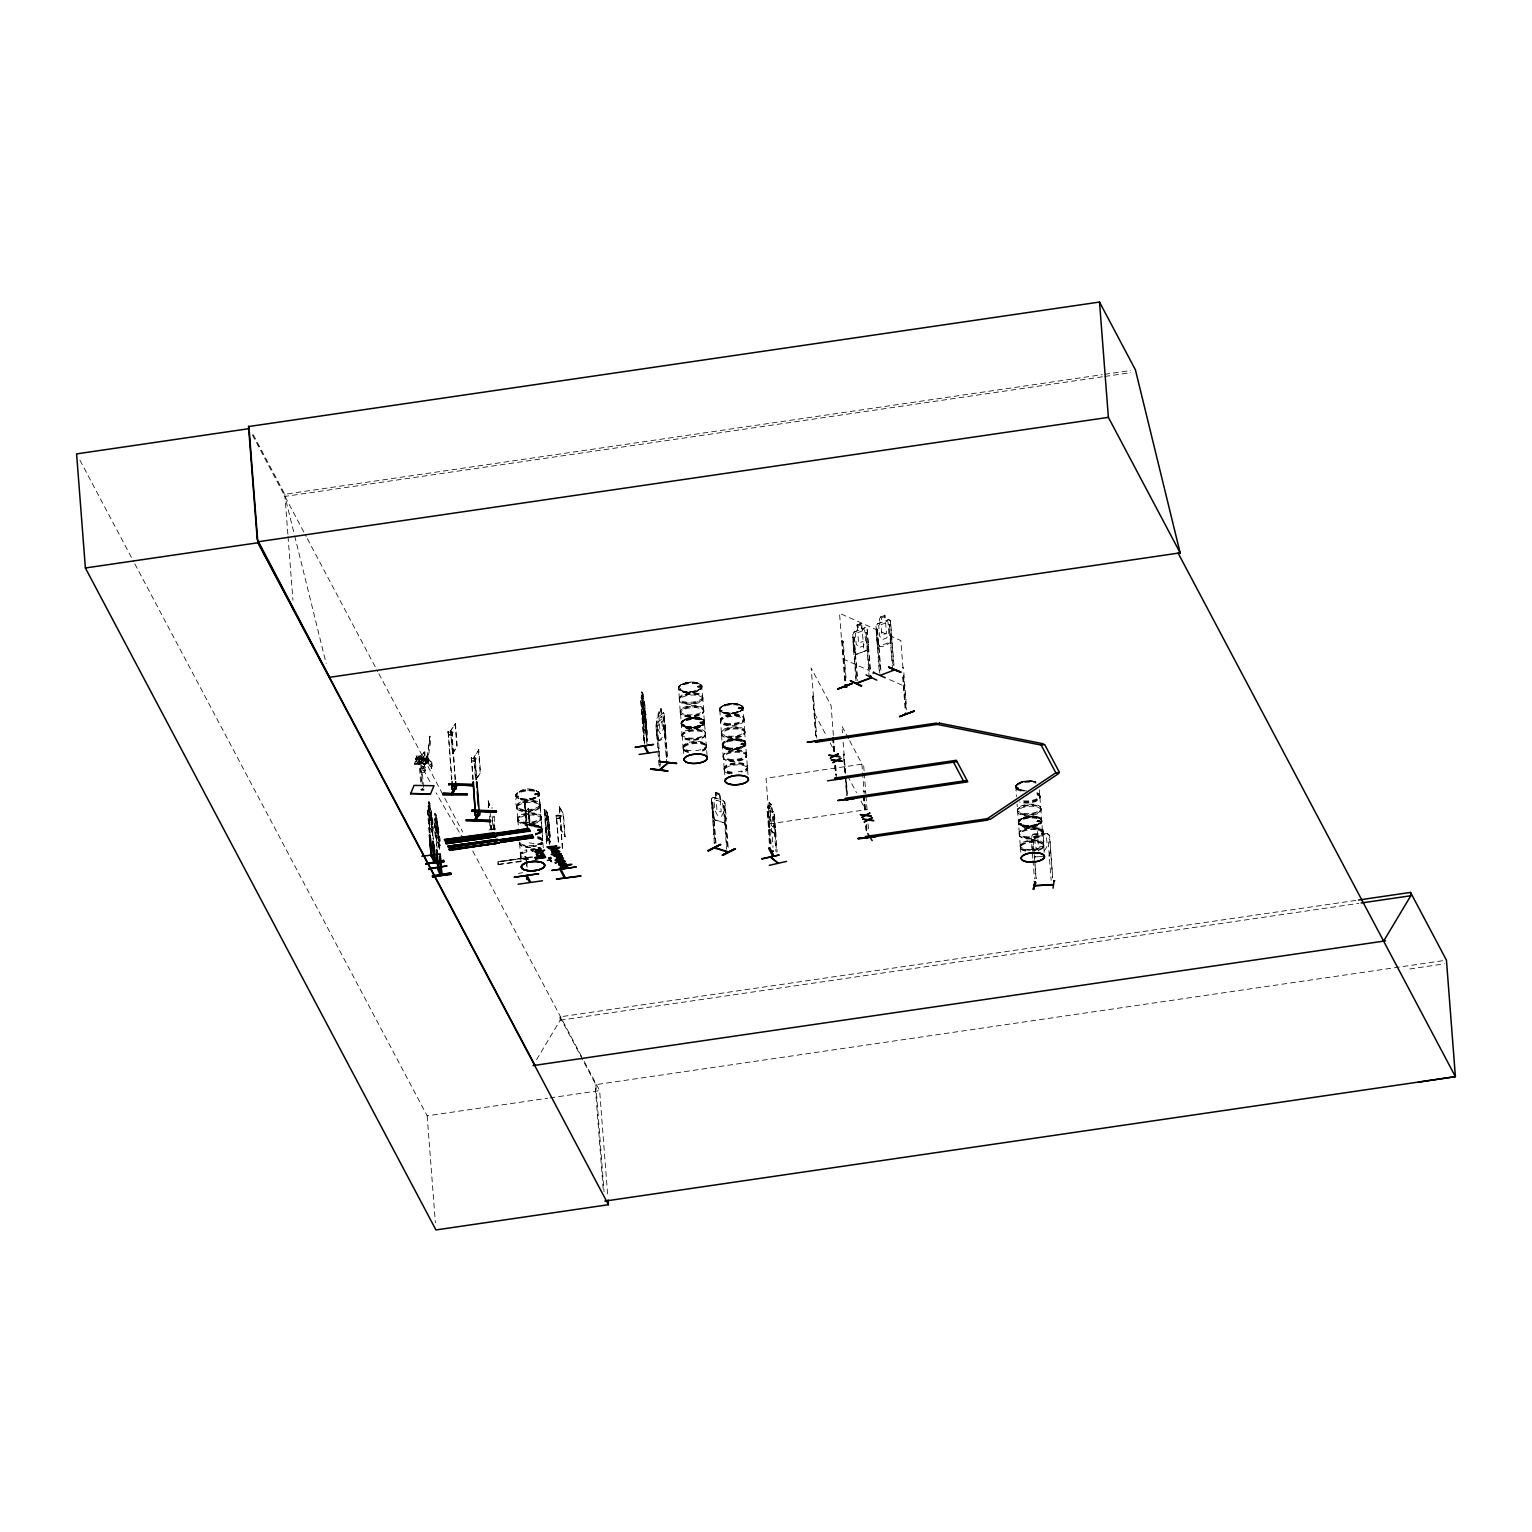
<?xml version="1.0" encoding="UTF-8"?>
<svg xmlns="http://www.w3.org/2000/svg" width="1532" height="1532" viewBox="0 0 1532 1532"><rect width="100%" height="100%" fill="white"/><g stroke="black" fill="none" stroke-linecap="round" stroke-linejoin="round"><path stroke-width="0.75" stroke-dasharray="5 3.75" d="M427.083 757.44L429.898 736.107L430.607 741.354L428.079 759.01L427.715 757.363L427.275 759.451L415.689 758.149L426.796 759.412L426.662 763.702L427.236 759.221L415.574 758.646L426.624 760.447L415.574 758.838L426.7 758.934L426.719 760.427M426.566 763.185C427.313 759.163 428.405 752.116 428.558 760.925C427.275 768.164 423.253 755.219 428.041 755.965M643.421 704.777L643.555 705.888M493.974 829.138L488.612 829.942M494.472 828.755L495.679 829.061M524.825 807.728L526.414 825.422M731.702 739.745C735.149 738.654 745.548 737.907 745.912 744.112M1027.704 816.958C1060.048 813.109 1026.574 838.751 1018.206 821.688M541.083 819.218A11.643 4.615 -4.4 0 0 524.289 815.886A11.643 4.615 -4.4 0 0 523.082 823.967A11.643 4.615 -4.4 0 0 541.083 819.218L542.711 840.474L541.179 818.605M682.2 736.413L680.495 712.763C680.438 716.363 679.136 695.164 679.71 701.177M707.075 755.582L703.399 708.895M746.467 754.414L744.495 729.979L744.667 731.051A11.662 4.634 -4.4 0 0 727.872 727.7A11.662 4.634 -4.4 0 0 726.666 735.82A11.662 4.634 -4.4 0 0 744.686 731.051L744.054 719.561M743.882 720.385L743.882 720.442A11.662 4.634 -4.4 0 1 725.842 725.325A11.662 4.634 -4.4 0 1 727.068 717.225A11.662 4.634 -4.4 0 1 743.882 720.557L743.863 720.442M1019.297 832.833L1017.095 804.089M1020.274 845.434L1019.431 834.748M517.605 818.797L518.065 821.229L517.893 820.156M543.266 847.77L542.539 839.345L542.749 840.532M683.157 749.014L682.276 735.954M723.295 757.689L721.342 732.736M1043.292 843.404L1043.503 844.419L1042.775 833.14A11.835 4.692 -4.4 0 1 1024.487 837.908A11.835 4.692 -4.4 0 1 1025.731 829.674A11.835 4.692 -4.4 0 1 1042.775 833.063L1042.392 830.995M431.105 761.978L428.079 758.436L427.428 761.481C436.046 778.811 430.415 756.425 431.201 760.159M431.737 768.47L430.971 765.023L427.945 761.5L428.079 758.436M424.115 768.815C422.066 770.96 426.605 759.776 426.758 762.649M491.542 829.042L493.438 829.118M525.476 859.203L525.399 858.973M658.626 740.76L664.984 735.092L665.271 728.868L665.118 735.226C653.704 752.346 656.864 722.932 656.922 718.087M515.71 795.012C517.854 802.921 542.366 800.987 538.115 791.757M539.417 794.227L539.398 794.285A11.681 4.634 -4.4 0 0 522.355 791.01A11.681 4.634 -4.4 0 0 521.148 799.13A11.681 4.634 -4.4 0 0 539.207 794.361L539.168 792.944M542.156 829.54L540.107 832.182L535.549 834.097M704.548 720.863C704.586 729.921 684.076 731.109 681.089 723.506M702.058 686.834C698.343 679.538 682.793 681.07 678.37 687.638C681.414 695.413 700.756 693.785 701.828 685.551M704.777 722.223C700.469 728.581 687.159 729.692 681.3 724.464M745.931 744.054C716.995 763.319 713.912 728.543 745.682 742.79M745.893 743.556C741.507 749.895 728.504 751.063 722.395 745.739M1018.244 822.186L1020.216 819.16L1027.685 816.843M1041.932 820.903L1041.358 822.722M645.987 724.234L645.738 727.566L643.727 719.734L643.076 702.633L647.136 743.958M775.479 829.348C777.088 857.097 772.702 801.791 774.426 814.22M431.813 822.684L431.545 826.016L429.439 818.222L428.807 801.102L430.013 803.534L428.615 801.14C429.381 807.919 429.305 804.875 428.022 806.579M438.554 835.419L438.286 838.77L436.18 830.957L435.854 819.754C430.09 791.91 447.842 865.676 436.735 840.493L439.761 845.779M549.26 831.55L548.992 834.883L546.886 827.069L546.541 815.867M645.106 713.299L644.838 716.631L642.731 708.818L642.406 697.635M427.562 759.01L429.898 736.107M491.523 829.138L492.251 829.138M493.247 825.02L493.687 828.735M494.396 828.755L493.63 827.912L494.779 828.965M526.165 825.461L524.767 801.542L524.653 807.23M527.142 829.176L524.94 801.676L525.553 808.513M527.391 829.138L526.491 814.258M528.444 813.894L529.421 825.71M529.995 825.633L528.348 808.705L529.172 825.748M1032.453 851.39L1031.304 836.242L1033.104 834.155L1037.26 833.963L1036.838 828.352L1042.947 828.065L1043.369 833.772L1047.333 833.504L1049.631 835.476L1052.676 877.721M1032.817 858.265L1031.419 839.996L1033.123 839.67L1034.847 862.746M1047.333 833.6L1033.085 834.231M1049.133 856.235L1050.799 850.471M541.236 818.49L541.198 818.471A11.835 4.692 -4.4 0 1 522.929 823.316A11.835 4.692 -4.4 0 1 524.155 815.081A11.835 4.692 -4.4 0 1 541.198 818.471L541.026 816.824M1040.037 797.176L1039.558 794.725L1039.73 795.797M679.327 698.554L678.599 687.504M721.419 732.545L719.714 708.837M744.839 732.851L744.992 732.373A11.835 4.692 -4.4 0 0 727.911 729.021A11.835 4.692 -4.4 0 0 726.666 737.256A11.835 4.692 -4.4 0 0 744.954 732.411L744.954 732.488M1040.803 808.111L1042.526 831.819L1042.334 830.746M891.471 636.029L890.437 642.004L879.349 646.178M880.804 622.624L877.549 623.735L876.017 626.358C878.602 637.101 872.665 654.987 890.705 642.195L891.758 636.048M663.682 725.632L662.705 731.319L660.215 733.541L658.549 730.228L657.745 719.753L658.396 710.963L661.058 708.588L661.403 714.467L662.877 715.157L666.669 763.415M426.662 758.953L415.727 759.7M545.277 815.484L545.66 814.028L545.469 815.445M641.123 697.232L641.506 695.777L644.359 701.33M641.314 697.194L641.544 696.007M517.012 808.341C512.971 797.387 518.697 783.714 536.392 790.78M724.176 768.451L723.43 757.402M746.505 754.472L746.295 753.284L748.191 776.915M1039.941 797.406L1040.726 808.513M724.119 768.624L724.272 770.29M426.758 759.451L426.758 755.965M728.16 847.311L724.732 802.864L723.142 800.374L712.667 797.195L711.403 798.766L714.372 819.831L724.923 823.048L726.034 817.782M724.923 823.048L726.187 817.858L725.019 802.768L723.276 800.317L720.097 799.627L719.676 794.016M517.682 818.548L516.897 807.498L517.088 808.57M1019.259 833.14L1019.623 835.763M430.147 833.293L428.443 805.219M434.762 819.314L435.203 817.973M434.954 819.275L435.222 818.184M703.782 711.327L703.858 711.097A11.835 4.692 -4.4 0 0 686.776 707.688A11.835 4.692 -4.4 0 0 685.551 715.923A11.835 4.692 -4.4 0 0 703.839 711.078L703.839 711.154M746.735 755.851L746.754 755.793A11.835 4.692 -4.4 0 0 729.692 752.327A11.835 4.692 -4.4 0 0 728.466 760.561A11.835 4.692 -4.4 0 0 746.754 755.716M1020.178 845.798L1020.561 848.23M1038.868 856.694L1034.77 856.886L1044.288 856.197L1043.79 845.549M1043.752 845.721L1043.33 843.404M1048.96 856.062L1050.607 850.452M423.521 787.448L421.587 762.151L424.824 751.925L416.8 759.566L414.617 764.698L425.494 764.085L414.521 763.51L414.617 764.698L420.534 761.634L425.724 763.568L414.521 763.51L416.723 758.378L424.824 751.925L425.494 764.085L419.079 761.806L414.521 763.51M679.27 698.669L679.653 701.005M702.862 698.496A11.835 4.692 -4.4 0 1 684.574 703.322A11.835 4.692 -4.4 0 1 685.819 695.107A11.835 4.692 -4.4 0 1 702.862 698.496L703.59 709.833A11.662 4.634 -4.4 0 1 685.532 714.467A11.662 4.634 -4.4 0 1 686.738 706.367A11.662 4.634 -4.4 0 1 703.571 709.718L703.399 708.761M527.046 851.773A11.643 4.615 -4.4 0 0 525.84 859.873L526.146 859.414M743.154 708.224C743.671 711.633 725.211 717.321 719.657 710.293M488.651 807.766L488.478 800.834L488.268 807.824M491.485 808.015L492.557 807.958M528.502 808.398L528.827 809.509M683.253 724.598L682.506 725.421L684.038 724.674M720.978 711.059L722.855 710.886M1018.11 788.559C1015.027 786.778 1021.461 788.597 1016.98 788.023M416.685 756.061L416.283 761.787L416.685 756.061L419.5 756.08L419.079 761.806L419.5 756.08M421.281 756.099L420.879 761.806L421.281 756.099L424.096 756.099L425.494 764.085L423.675 761.825L424.096 756.099M420.802 769.294L421.53 767.628M423.215 768.355L425.819 762.17M426.662 763.702L427.236 759.221M426.145 763.702L426.719 759.24L415.67 758.206L426.796 759.412M424.977 771.439A2.336 2.107 23.1 0 0 422.698 768.221A2.336 2.107 23.1 0 0 420.994 771.439A2.336 2.107 23.1 0 0 424.977 771.439L425.685 769.753A2.336 2.107 23.1 0 0 423.426 766.555A2.336 2.107 23.1 0 0 421.702 769.773A2.336 2.107 23.1 0 0 425.685 769.753M769.734 808.283L768.7 809.107L769.504 819.582L771.017 825.135L773.22 827.088C776.111 824.235 769.811 794.974 771.745 810.294L773.315 811.692L767.838 806.636L770.098 845.568M767.321 808.111L768.03 806.598M429.535 744.284L429.381 736.107M518.888 796.851L517.816 797.291M518.39 796.046L517.644 796.602M535.549 794.687L536.353 794.112M535.07 794.419C535.587 791.891 539.398 795.395 536.545 793.557M538.345 829.54L537.655 830.478M540.317 830.229L537.694 829.501M539.877 829.31L539.111 829.999M540.183 829.904L539.149 830.593M680.821 689.074L680.591 688.634M697.271 687.064C706.75 684 693.134 690.932 698.898 686.125M681.146 723.525C685.704 716.861 698.707 716.057 704.605 721.438C699.971 715.195 681.683 715.884 681.376 724.923M698.822 685.838L699.358 685.876M699.722 686.259L698.247 687.332L698.209 686.259M683.157 724.962L684.517 725.249L682.525 725.536M701.196 722.07L699.779 723.008L701.484 723.219M702.116 722.97L700.622 723.181L700.967 722.147M701.943 722.051L702.058 723.142M721.668 710.657L721.036 710.867M738.826 707.42L738.118 708.263L739.573 708.646M738.922 708.473L739.382 707.267M724.885 746.716L724.176 746.275M724.119 746.161L725.153 746.007M725.613 746.793L724.33 747.137M742.407 743.097L740.913 744.341M742.714 743.077C744.571 744.992 740.454 743.958 743.365 743.422M743.48 743.173L744.456 743.824L743.173 744.475M1016.903 788.214L1018.761 788.348M1020.58 823.89L1021.633 824.139M1020.657 823.239L1021.442 824.044M1037.604 820.807L1037.662 821.133M1037.604 821.497L1038.16 820.501M1039.768 821.535L1038.217 821.095M1040.419 821.554L1039.098 820.731M1044.479 850.739L1047.199 846.104L1046.394 835.61L1043.196 833.887L1042.756 828.276M539.724 829.233C542.941 830.44 536.621 832.01 537.33 829.846M1036.934 821.688L1039.232 820.577M853.956 649.53L852.673 634.382L854.224 631.758L857.46 630.648L856.905 624.979L861.731 623.16L863.895 651.56M856.216 678.829L852.826 634.401L854.339 631.816M536.564 1059.684L560.195 1020.197L559.946 1016.865L1358.578 900.012M451.538 779.711L448.148 731.358L451.921 731.511L452.151 734.479L447.938 735.073L448.148 731.358M448.091 735.015L451.614 735.149M450.485 731.051L455.464 723.544L457.206 746.371L452.61 753.878L450.485 731.051L455.464 723.544M451.921 731.511L455.042 779.845M451.825 732.602L453.261 732.66M452.246 753.878L456.842 746.352L455.081 723.525M472.833 779.826L471.473 757.631L475.226 757.765L475.456 760.734L471.243 761.327L471.569 757.804M471.799 760.657L474.92 761.404M478.386 749.78L480.148 772.607L475.552 780.133L473.809 757.306L478.769 749.799L480.531 772.626L475.935 780.133L474.173 757.325L478.769 749.799M476.356 779.941L475.226 757.765L476.739 779.328M475.169 759.336L476.586 758.915M745.261 744.897L743.843 746.103M1018.837 820.941C1024.64 816.116 1034.043 815.541 1040.707 818.911M1041.281 822.244C1035.421 826.859 1024.468 828.372 1018.416 823.086M711.557 798.881L712.897 797.329L715.904 798.363L715.444 792.446L719.944 793.806L720.232 799.57L722.625 802.117L723.43 812.611L721.534 816.403L717.34 815.139L714.755 809.968L713.931 799.474L716.038 798.287M1031.496 836.395L1033.2 834.423M431.22 768.451L431.392 760.236M416.8 759.566L424.594 752.442L423.675 761.825L415.268 761.787M663.26 712.82L657.151 718.278L658.817 716.574L658.396 710.963M659.009 765.253L655.849 724.176L664.505 716.516M664.754 719.14L656.768 726.264M517.433 796.985L517.854 796.085M535.185 793.499L535.587 794.974L537.789 793.825M537.751 794.17L536.66 794.629M679.002 686.355L680.342 685.091M680.131 688.883L681.165 689.572M698.343 686.796L699.741 686.03M699.473 686.202C702.001 686.413 697.883 688.27 699.99 686.106M535.587 834.595C549.567 831.799 536.449 820.788 527.908 825.384A11.681 4.634 -4.4 0 1 541.294 827.586A11.681 4.634 -4.4 0 1 535.472 833.638M681.759 722.242L683.1 721.055M699.837 722.625L701.005 721.821M700.507 722.702L702.652 722.606L701.445 723.238M702.939 722.836L702.345 721.84M739.343 707.592L740.301 707.497M740.913 707.956L738.807 708.263L740.473 708.416M743.212 743.939L741.699 743.346M1019.891 823.737L1020.733 823.642M1039.768 820.826L1038.294 821.746M1040.285 821.363L1039.213 821.822M663.892 717.11L667.052 758.187M659.105 748.708L657.171 723.602L655.849 724.176M741.143 710.733L739.113 711.748M697.979 690.415L699.99 689.362M534.668 793.94L535.894 793.576M741.297 708.282L740.148 708.627M742.139 743.154L742.331 743.269M1020.714 823.507L1019.757 824.312M1038.121 820.826L1036.915 821.497L1038.639 821.899M1037.968 821.171L1039.807 821.286M715.884 798.057L715.444 792.446M711.403 798.766L714.735 843.232M714.295 843.443L711.576 802.155L712.82 802.519L715.98 843.596M711.135 802.366L712.82 802.519M723.315 806.062L725 806.234L723.315 806.062L726.666 849.437M712.552 813.818L714.372 819.831M857.02 625.037L861.846 623.218C860.065 634.325 864.68 624.52 867.131 628.963L870.099 670.978M880.249 616.956C892.696 613.26 874.083 615.941 880.977 622.758L878.717 625.535L879.521 636.01L882.279 639.591L886.779 637.906L888.828 632.505L888.024 622.011L885.477 621.054L885.056 615.136M854.301 631.931L865.599 627.603M893.979 665.386L890.59 620.996L888.79 619.503L885.63 620.805M877.644 623.907L888.905 619.56M862.286 630.954L857.786 632.639L858.59 643.134L863.091 641.429M880.919 670.327L877.357 629.058L876.036 629.556L879.368 672.931M889.096 624.635L890.82 624.309L889.096 624.635L892.428 667.99M876.438 629.748L877.759 629.231M856.043 654.49L867.227 650.085L868.414 644.072L867.38 650.238L856.043 654.49L853.994 649.377L856.139 654.26M843.194 641.276L841.643 640.989L843.194 641.276L846.219 680.629M856.005 680.936L852.673 637.561L853.994 637.063L857.728 680.61M865.791 632.678L867.514 632.352L865.791 632.678L869.123 676.033M854.396 637.255L852.673 637.561M421.587 762.151L419.021 762.151L420.611 782.833M682.372 684.076L687.811 682.64M742.905 706.884C737.409 701.35 721.38 702.154 719.695 710.274M698.209 727.164L700.737 726.302M535.357 797.808L529.919 799.244M537.675 830.133L538.958 829.08M539.475 830.363L540.566 829.712L538.67 829.157M769.332 843.443L767.455 811.347L770.577 843.864M768.107 811.922L766.862 811.481M774.503 814.22L777.126 851.849M773.258 817.169L774.503 817.609L773.258 817.169L775.881 851.409M768.394 823.029L769.562 829.272L775.096 834.212M769.753 829.214L775.288 834.155M726.091 704.586A11.662 4.634 -4.4 0 1 742.905 707.937A11.662 4.634 -4.4 0 1 724.866 712.648A11.662 4.634 -4.4 0 1 726.091 704.586A11.681 4.634 -4.4 0 1 742.924 707.918A11.681 4.634 -4.4 0 1 724.866 712.686A11.681 4.634 -4.4 0 1 726.072 704.567A11.662 4.634 -4.4 0 1 742.905 707.88A11.662 4.634 -4.4 0 1 724.885 712.706A11.662 4.634 -4.4 0 1 726.091 704.529L728.945 703.973M739.305 707.21L739.975 707.497M731.664 739.496L724.196 741.814L722.434 746.237M728.849 740.396A11.662 4.634 -4.4 0 1 745.663 743.729A11.681 4.634 -4.4 0 1 727.623 748.478A11.662 4.634 -4.4 0 1 728.849 740.396A11.681 4.634 -4.4 0 1 745.682 743.709A11.662 4.634 -4.4 0 1 727.643 748.497A11.681 4.634 -4.4 0 1 728.83 740.358L731.702 739.879M1037.892 820.846L1040.515 821.363M1032.453 826.437L1035.364 825.844M1409.746 969.009L1444.389 963.839M253.259 434.724L284.799 494.262L1102.312 374.651M1104.687 374.306L1130.673 370.495M1102.485 376.795L284.952 496.406L294.106 533.519M1104.84 376.451L1130.846 372.64M642.348 697.366L641.908 691.736L642.195 697.654L641.333 696.026M642.942 694.092L644.149 701.35M643.574 699.684L647.27 740.952M640.682 700.545L644.014 743.901M644.359 701.177L647.174 734.747L644.474 729.155M644.742 703.992L647.596 741.584M642.234 712.131C641.104 715.31 647.921 730.745 645.91 719.082M643.038 718.431L646.121 723.851M429.841 803.457L433.039 838.942M428.175 806.387L429.822 832.661M430.262 809.068C436.007 824.024 431.009 847.522 432.962 828.314M431.296 810.62L433.001 828.41M439.607 849.398L436.792 816.154L435.356 813.875M429.132 821.497L429.975 827.874L433.02 833.044M437.022 821.803L439.569 845.817M562.359 848.288L559.295 806.79L563.412 813.798L565.174 836.606L561.057 829.616L565.174 836.606M546.484 843.653L544.626 809.356L547.613 844.228M543.879 809.451L544.99 810.045M547.096 812.343L549.567 843.883M547.096 815.809L548.226 816.384L550.16 841.489M559.295 806.79L563.412 813.798M548.226 816.384L546.943 815.158L549.394 845.472M556.308 818.356L560.482 818.471L556.308 818.356L556.078 815.388L559.889 814.813L562.665 848.881M560.252 815.503L556.078 815.388M561.574 816.173L556.556 816.116L558.567 842.274M547.518 817.954L548.456 821.056M561.65 815.886L556.231 815.522L558.261 841.681M548.896 822.244L548.513 819.428L550.065 837.334M436.735 840.628L436.084 834.212L436.448 838.502M547.384 836.663L546.579 830.363M550.065 842.121L547.211 836.568L550.065 842.121L550.218 837.2M527.18 867.131L526.453 857.633L525.438 857.767M497.843 861.673L532.657 857.039L498.053 862.076L498.264 864.929L497.843 861.673L532.485 856.714M769.562 823.852L867.055 809.585M498.053 864.527L521.148 861.118M521.359 861.539L498.072 864.488M551.654 858.303L550.218 857.671M546.981 860.161L549.241 860.237L547.23 860.639M547.288 860.735L549.318 860.448L548.877 857.575M551.443 860.371L549.088 857.977M550.256 856.886L550.505 861.463L551.52 861.31L551.233 857.518M551.941 862.095L548.896 858.437M518.39 873.393L522.814 872.742M560.195 1020.197L1358.807 903.344M559.946 1016.865L595.833 1084.637L1446.438 960.162M134.835 563.853L427.16 1115.832L547.652 1098.214M550.026 1097.87L599.644 1090.612L607.859 1197.584M812.669 695.854L815.867 737.505M427.428 809.93L429.19 832.738M844.4 754.491L843.443 753.955L845.817 773.009M431.89 832.182L431.296 816.116L433.365 839.574M431.622 816.748L430.645 816.211M434.188 822.665L435.414 838.636M438.803 847.196L438.037 828.85L439.761 847.751M438.363 829.501L437.405 828.946M769.83 805.717L768.049 805.698L771.324 807.096M644.666 710.58L645.183 713.74M645.432 712.074L645.987 714.87L642.521 706.692L643.497 723.066M643.459 723.008L644.455 729.289M528.578 813.626L528.253 809.509M492.098 816.077L493.055 822.78M529.976 821.497L529.038 811.079M698.994 686.776L697.481 686.336M689.496 692.138L692.541 691.851M739.803 708.914L741.622 708.301L740.492 707.21M693.594 717.723L690.587 718.412M701.445 723.468L703.36 722.683L702.135 721.783M538.709 829.75L539.762 829.808M1029.37 826.227L1032.434 825.94M425.781 762.4L426.815 762.4M488.095 800.891L490.47 807.766M528.061 808.283L528.004 809.547M415.976 757.746L418.772 757.765M420.572 757.765L423.368 757.785M415.976 760.102L419.806 760.121M421.587 760.14L424.402 760.14L416.723 758.378M427.945 761.5L426.796 758.78L427.524 761.634M700.564 722.587L702.231 722.089M734.766 739.592L740.53 739.994M742.599 744.399L740.99 743.958M536.104 794.725L534.649 794.457M530.972 825.116L533.979 825.154M538.958 829.138L540.164 829.425M447.708 732.105L451.48 732.239L447.861 732.162M448.378 734.345L452.151 734.479M471.013 758.359L474.786 758.493M661.058 708.588L661.23 714.448L663.107 712.572L664.218 713.989M656.309 720.94L659.928 766.9M683.77 691.775A11.681 4.634 -4.4 0 0 701.847 687.006A11.681 4.634 -4.4 0 0 684.995 683.655A11.681 4.634 -4.4 0 0 683.77 691.775L686.47 692.1M686.508 727.145A11.662 4.634 -4.4 0 0 704.548 722.376A11.662 4.634 -4.4 0 0 687.734 719.159A11.662 4.634 -4.4 0 0 686.508 727.26A11.681 4.634 -4.4 0 0 704.567 722.376A11.681 4.634 -4.4 0 0 687.715 719.14A11.681 4.634 -4.4 0 0 686.508 727.26A11.681 4.634 -4.4 0 0 704.567 722.491A11.662 4.634 -4.4 0 0 687.715 719.025A11.662 4.634 -4.4 0 0 686.508 727.145A11.662 4.634 -4.4 0 0 704.548 722.51A11.681 4.634 -4.4 0 0 687.715 719.025A11.681 4.634 -4.4 0 0 686.489 727.145L689.208 727.509M1020.867 790.416L1023.625 790.78L1016.731 788.846M1023.663 825.786A11.662 4.634 -4.4 0 0 1041.683 821.018A11.681 4.634 -4.4 0 0 1024.87 817.82A11.681 4.634 -4.4 0 0 1023.663 825.94A11.681 4.634 -4.4 0 0 1041.722 821.056A11.662 4.634 -4.4 0 0 1024.87 817.782A11.662 4.634 -4.4 0 0 1023.663 825.882A11.662 4.634 -4.4 0 0 1041.703 821.114A11.681 4.634 -4.4 0 0 1024.87 817.705A11.662 4.634 -4.4 0 0 1023.663 825.786A11.681 4.634 -4.4 0 0 1041.722 821.171A11.662 4.634 -4.4 0 0 1024.87 817.667A11.681 4.634 -4.4 0 0 1023.644 825.825L1026.344 826.188M531.259 789.784L534.017 790.148M538.038 833.331A11.681 4.634 -4.4 0 0 533.998 825.691L539.149 826.667M539.59 829.118L539.992 829.54M529.115 842.868L541.926 844.592M419.021 762.151L425.724 763.568L420.074 762.668L421.664 783.369M722.51 712.476L724.847 713.069A11.681 4.634 -4.4 0 0 742.963 708.339A11.681 4.634 -4.4 0 0 726.111 704.988A11.681 4.634 -4.4 0 0 724.904 713.108M727.662 749.014A11.681 4.634 -4.4 0 1 728.868 740.894A11.681 4.634 -4.4 0 1 745.72 744.246A11.681 4.634 -4.4 0 1 727.662 749.014L723.544 747.405M536.851 793.595L537.943 793.978M715.31 792.504L719.81 793.94M714.467 819.677L725.076 822.971M862.133 629.077L864.68 630.035L865.503 640.529L863.435 645.93L858.935 647.615L856.177 644.034L855.373 633.559L857.633 630.782L857.211 625.152M876.017 626.358L879.77 673.103M843.021 658.913L868.414 670.212M889.556 679.614L904.359 686.202M740.703 707.286L741.718 708.11M742.886 740.665L744.609 741.565M536.372 790.818L538.153 791.718M539.13 826.706L540.911 827.625M1047.256 833.695L1049.439 835.572M888.732 619.732L890.437 621.13M771.496 804.626L769.007 802.462L769.543 808.322L767.896 806.847M769.102 802.711L771.305 804.664M771.17 805.219L769.753 803.955L773.028 847.368M1016.769 788.808C1012.384 780.439 1031.227 779.826 1036.13 782.048A11.662 4.634 -4.4 0 0 1016.865 784.403A11.662 4.634 -4.4 0 0 1026.612 790.435M1040.668 818.931L1041.703 820.137M744.169 743.499L743.48 744.686L741.028 744.131M540.853 827.127L541.964 828.831L540.892 827.644M427.562 758.436L430.588 761.978M663.088 712.782L664.026 713.969M1038.773 850.988L1035.383 846.641L1034.579 836.146L1037.49 834.136L1037.049 828.525M427.83 763.185L427.256 760.102M488.344 800.891L490.087 807.804M848.575 738.673L841.93 726.13L842.466 732.966M849.686 740.76L861.865 763.74L864.144 793.423M814.679 713.663L825.748 734.575M830.172 742.924L834.595 751.293M847.656 775.939L856.522 792.676M860.946 801.025L865.369 809.394M641.717 691.775L643.114 694.168M641.755 692.043L642.98 694.724M643.114 696.6L642.234 693.326M644.493 712.131L642.54 699.492L646.81 743.326M560.023 817.858L556.461 818.375M547.269 812.42L545.871 810.026L546.35 815.905M547.135 812.975L546.388 811.577L547.269 814.832M545.449 814.067L548.513 819.582M547.843 819.907L546.694 817.743L548.648 830.382M549.586 857.652L551.52 861.31M550.601 861.405L550.62 857.575M549.318 860.448L548.82 857.48M252.34 434.801L306.189 536.506M307.319 538.632L377.734 671.61M378.864 673.716L443.705 796.161M444.816 798.268L462.702 832.029M472.756 851.026L583.118 1059.416M584.228 1061.485L599.644 1090.612M435.567 813.837L436.754 816.269M428.941 802.73L429.822 805.985L429.094 804.587M435.682 815.464L436.563 818.72L435.835 817.341M428.251 805.258L431.296 810.773M431.201 821.535L429.247 808.896L432.215 832.814M437.941 834.27L435.988 821.631L439.129 847.847M429.994 827.759L433.058 833.293M79.951 460.232L133.724 561.746M863.991 791.489C860.888 790.244 868.625 792.37 863.895 791.68M642.885 702.671L644.014 705.103M643.191 704.241L643.9 705.639M643.344 706.118L644.034 707.516M644.589 712.591L643.517 710.408L645.393 723.066M644.263 729.194L646.983 734.785M702.939 698.113L702.479 696.409M877.319 641.353L879.483 646.236M520.765 856.828L520.363 854.684A11.643 4.615 -4.4 0 1 526.893 849.666M702.441 696.217L702.613 697.232M519.827 844.285L519.31 842.485M427.581 757.44L428.079 759.01M657.381 735.877L658.856 740.799M294.68 535.836L326.125 663.413M1039.558 794.782L1039.136 787.716M744.054 719.446L742.867 707.899M539.953 804.568L539.111 793.959A11.681 4.634 -4.4 0 1 521.11 798.747A11.681 4.634 -4.4 0 1 522.335 790.627A11.643 4.615 -4.4 0 1 539.13 793.94L539.973 804.511A11.643 4.615 -4.4 0 0 523.159 801.179A11.643 4.615 -4.4 0 0 521.952 809.26A11.643 4.615 -4.4 0 0 539.953 804.511L539.781 803.438L540.93 817.111A11.643 4.615 -4.4 0 1 522.91 821.861A11.643 4.615 -4.4 0 1 524.135 813.76A11.643 4.615 -4.4 0 1 540.911 817.111L540.107 806.617A11.643 4.615 -4.4 0 0 523.331 803.285A11.643 4.615 -4.4 0 0 522.106 811.385A11.643 4.615 -4.4 0 0 540.107 806.617M525.763 809.451L526.242 813.53M1020.389 847.215L1021.04 855.22M724.368 769.868L725.153 779.826M683.234 748.535L683.885 756.54M519.635 843.347L520.42 854.511A11.643 4.615 -4.4 0 0 528.406 858.112M520.612 855.928L521.263 863.933M528.655 810.064L528.789 811.117M702.575 697.117L702.594 697.175A11.662 4.634 -4.4 0 1 684.555 701.886A11.662 4.634 -4.4 0 1 685.781 693.766A11.662 4.634 -4.4 0 1 702.594 697.117L701.733 686.566A11.643 4.615 -4.4 0 0 684.976 683.195A11.643 4.615 -4.4 0 0 683.77 691.296A11.681 4.634 -4.4 0 0 701.809 686.585A11.681 4.634 -4.4 0 0 684.957 683.234A11.681 4.634 -4.4 0 0 683.751 691.353A11.643 4.615 -4.4 0 0 701.752 686.547M427.198 757.306L427.332 759.049M492.481 820.577L493.266 829.578M489.512 816.058L490.087 822.818M490.278 825.059L490.661 829.559M489.512 820.616L490.278 829.616M1052.656 877.97L1049.688 838.923L1048.022 839L1051.143 880.326M1033.123 839.67L1034.54 857.92M1034.713 860.199L1036.111 878.468M1035.038 865.025L1036.436 883.294M1033.028 860.275L1034.406 878.793M1015.754 786.184L1016.539 796.736M903.861 672.74L906.695 709.776M902.961 667.952L900.854 640.567L839.517 613.26L844.86 682.659M903.516 675.248L906.197 709.967M903.171 676.895L905.68 709.316M902.674 677.087L905.163 709.508M890.322 621.073L893.577 665.214M889.498 624.807L892.486 663.605M877.357 629.058L880.689 672.414M867.131 628.963L870.502 671.15M866.193 632.85L869.18 671.648M853.994 637.063L857.326 680.438M864.067 770.788L863.55 763.951L766.038 778.218L771.209 845.3M864.24 773.086L865.829 793.614M866.001 795.893L867.093 810.198M868.05 823.852L868.701 831.033M864.316 795.702L865.618 812.745M866.518 824.331L867.055 831.263M864.029 795.472L865.274 811.673M866.346 825.557L866.691 830.191M863.722 796.2L864.967 812.4M866.04 826.303L866.384 830.918M863.397 795.568L864.642 811.769M865.714 825.652L866.059 830.287M842.677 641.468L845.702 680.802M842.16 640.797L845.358 682.468M846.526 782.278L847.426 793.844M843.155 742.101L845.664 774.694M845.856 777.011L847.273 795.529M844.113 759.221L845.185 773.105M845.894 782.354L846.794 793.94M843.787 758.57L845.032 774.79M845.224 777.088L846.641 795.606M833.37 735.322L831.091 705.639L811.156 668.029L816.824 738.06M833.542 737.601L834.653 751.906M835.725 765.789L836.434 775.039M833.255 737.371L834.5 753.572M835.4 765.138L836.28 776.724M832.948 738.098L834.021 751.982M835.074 765.885L835.802 775.135M832.623 737.467L833.868 753.667M834.748 765.234L835.476 774.503M812.994 696.486L816.192 738.156M773.852 817.035L776.533 851.983M724.559 806.445L727.719 847.522M723.755 805.851L727.106 849.207M712.38 802.749L715.712 846.104M665.501 728.906L664.103 713.816L667.646 758.263M663.739 717.838L666.899 758.915M659.296 750.986L659.813 757.842M659.986 760.121L660.522 766.977M644.8 742.158L641.276 697.06L644.646 743.805M641.008 701.177L644.532 746.831M595.833 1084.637L604.048 1191.609M595.373 1088.065L603.359 1191.781M563.048 813.856L564.791 836.663M559.678 806.732L561.44 829.559M549.069 822.224L550.256 837.295M547.862 815.694L549.969 843.079M544.626 809.356L547.25 843.538M544.243 810.16L546.847 844.343M526.185 857.269L526.855 864.163M525.763 856.484L526.108 860.869M526.28 861.195L526.74 868.338M517.873 820.156L518.639 829.999M471.473 757.631L473.216 779.194M455.425 779.213L451.768 731.664L448.244 731.549L451.921 779.079M450.868 731.051L452.61 753.878M437.08 848.307L434.916 819.122L436.046 838.54M436.218 840.819L436.754 847.675M434.514 823.297L435.739 839.268M427.754 810.562L429.515 833.389M420.534 761.634L422.468 786.912M427.16 1115.832L435.394 1222.823M284.799 494.262L287.863 534.132M288.035 536.487L292.938 600.142M494.874 830.114L494.185 816.02M494.051 823.718L494.491 830.172M491.466 825.557L491.753 829.865M490.221 812.707L490.508 817.016M491.083 825.614L491.37 829.923M493.802 816.077L493.878 817.475M646.906 729.883L646.944 734.537M646.064 718.948L645.91 723.87M705.486 734.996L705.486 735.054A11.662 4.634 -4.4 0 1 687.485 739.899A11.662 4.634 -4.4 0 1 688.691 731.779A11.662 4.634 -4.4 0 1 705.524 735.13M463.928 839.632A890.705 222.121 43.8 0 1 436.122 792.848M429.879 781.569A890.705 222.121 43.8 0 1 423.943 770.5M729.577 773.813A11.662 4.634 -4.4 0 1 726.283 767.589A11.662 4.634 -4.4 0 1 742.407 765.234A11.662 4.634 -4.4 0 1 745.701 771.458M732.2 773.507A11.835 4.692 -4.4 0 1 725.574 767.226A11.835 4.692 -4.4 0 1 743.288 764.64A11.835 4.692 -4.4 0 1 743.767 771.822M732.143 772.071A11.662 4.634 -4.4 0 1 726.723 765.119A11.662 4.634 -4.4 0 1 745.758 764.334A11.662 4.634 -4.4 0 1 738.156 771.822M732.162 772.856A11.835 4.692 -4.4 0 1 726.053 766.192A11.835 4.692 -4.4 0 1 744.724 764.449A11.835 4.692 -4.4 0 1 741.162 772.013M688.462 752.48A11.662 4.634 -4.4 0 1 685.762 745.893A11.662 4.634 -4.4 0 1 702.882 744.303A11.662 4.634 -4.4 0 1 702.594 751.178M688.308 751.81A11.835 4.692 -4.4 0 1 685.57 745.127A11.835 4.692 -4.4 0 1 702.939 743.518A11.835 4.692 -4.4 0 1 702.652 750.469M691.028 750.718A11.662 4.634 -4.4 0 1 686.259 743.441A11.662 4.634 -4.4 0 1 705.543 743.671A11.662 4.634 -4.4 0 1 694.015 750.757M688.27 751.159A11.835 4.692 -4.4 0 1 686.202 744.131A11.835 4.692 -4.4 0 1 704.241 743.384A11.835 4.692 -4.4 0 1 700.047 750.68M1021.021 791.087A11.624 4.615 -4.4 0 1 1018.646 784.346A11.624 4.615 -4.4 0 1 1036.072 783.178M1026.651 790.857A11.681 4.634 -4.4 0 1 1016.865 784.805A11.681 4.634 -4.4 0 1 1036.072 782.507M1036.838 792.618A11.662 4.634 -4.4 0 1 1036.915 798.747A11.662 4.634 -4.4 0 1 1021.71 800.566M1037.011 794.744A11.662 4.634 -4.4 0 1 1036.015 801.351A11.662 4.634 -4.4 0 1 1019.584 802.021M1037.068 793.959A11.835 4.692 -4.4 0 1 1037.145 800.164A11.835 4.692 -4.4 0 1 1021.729 802.002M1037.011 793.308A11.835 4.692 -4.4 0 1 1037.107 799.513A11.835 4.692 -4.4 0 1 1021.691 801.351M1025.617 851.16A11.662 4.634 -4.4 0 1 1023.567 844.228A11.662 4.634 -4.4 0 1 1041.377 843.5A11.662 4.634 -4.4 0 1 1037.221 850.7M1025.463 850.49A11.835 4.692 -4.4 0 1 1024.142 843.117A11.835 4.692 -4.4 0 1 1042.526 843.347A11.835 4.692 -4.4 0 1 1034.33 850.605M525.055 825.71A11.643 4.615 -4.4 0 1 540.624 826.782A11.643 4.615 -4.4 0 1 535.434 833.331M533.979 825.671A11.643 4.615 -4.4 0 1 541.888 829.233A11.643 4.615 -4.4 0 1 535.491 834.117M534.055 826.763A11.643 4.615 -4.4 0 1 541.964 830.325A11.643 4.615 -4.4 0 1 535.568 835.208M531.029 826.035A11.681 4.634 -4.4 0 1 541.753 829.061A11.681 4.634 -4.4 0 1 535.549 834.557M537.675 838.713A11.643 4.615 -4.4 0 1 540.968 844.917M530.57 847.656A11.643 4.615 -4.4 0 1 520.267 842.236M537.732 837.908A11.835 4.692 -4.4 0 1 541.064 844.228M536.487 846.124A11.835 4.692 -4.4 0 1 533.576 846.717M530.512 847.005A11.835 4.692 -4.4 0 1 519.444 842.734M537.675 837.257A11.835 4.692 -4.4 0 1 538.996 844.63M536.449 845.492A11.835 4.692 -4.4 0 1 519.386 842.083M537.521 836.606A11.643 4.615 -4.4 0 1 537.617 844.304A11.643 4.615 -4.4 0 1 519.731 842.543M528.406 858.916A11.835 4.692 -4.4 0 1 520.363 855.296A11.835 4.692 -4.4 0 1 526.874 850.337M528.463 859.567A11.835 4.692 -4.4 0 1 520.42 855.948A11.835 4.692 -4.4 0 1 526.912 850.988M431.143 812.094L432.158 825.02L430.664 817.552C430.435 834.768 427.792 790.761 430.492 815.081L430.76 811.156L431.143 812.094M437.884 824.829L438.899 837.755L437.424 830.287C437.214 846.87 434.533 804.492 437.233 827.835L437.52 823.89L437.884 824.829M645.317 713.625L646.332 726.57L644.915 719.102C644.761 736.337 642.1 692.349 644.704 716.555L644.953 712.648L645.317 713.625M415.842 759.202L426.547 760.198L415.823 759.374M540.222 806.004L540.164 806.062A11.835 4.692 -4.4 0 1 521.952 810.715A11.835 4.692 -4.4 0 1 523.178 802.5A11.835 4.692 -4.4 0 1 540.241 805.889L540.241 805.947M705.62 734.46L705.582 734.498A11.835 4.692 -4.4 0 1 687.351 739.209A11.835 4.692 -4.4 0 1 688.577 730.994A11.835 4.692 -4.4 0 1 705.62 734.383M1040.994 809.834L1040.937 809.892A11.835 4.692 -4.4 0 1 1022.706 814.603A11.835 4.692 -4.4 0 1 1023.931 806.368A11.835 4.692 -4.4 0 1 1040.994 809.758M660.598 710.197L659.143 713.491L660.598 710.197M661.556 716.344L659.066 718.565L659.871 729.04L662.36 726.819L661.556 716.344M427.447 760.983L427.485 760.964M860.965 624.692L858.073 625.784L858.226 627.66L861.118 626.569L860.965 624.692M884.309 616.668L881.417 617.76L881.57 619.637L884.462 618.545L884.309 616.668M885.63 622.93L881.13 624.616L881.934 635.11L886.434 633.405L885.63 622.93M902.463 667.646L903.497 668.105L902.463 667.646M644.627 706.712L644.627 706.712M525.821 856.445L524.806 856.599L525.821 856.445M832.891 732.736L832.891 732.736M1041.817 829.252L1038.141 829.425L1038.294 831.282L1041.952 831.129L1041.817 829.252M1043.33 835.763L1037.624 836.012L1038.428 846.507L1044.135 846.238L1043.33 835.763M426.719 758.991L415.593 758.455L426.758 759.087M426.624 760.447L415.861 759.01L426.643 760.485M719.121 794.648L716.44 793.844L716.574 795.702L719.274 796.525L719.121 794.648M720.385 801.428L716.191 800.164L716.995 810.639L721.189 811.922L720.385 801.428M772.071 812.113L769.868 810.16L770.673 820.635L772.875 822.607L772.071 812.113M1040.726 808.456L1040.688 808.398A11.662 4.634 -4.4 0 0 1023.893 805.047A11.662 4.634 -4.4 0 0 1022.687 813.166A11.662 4.634 -4.4 0 0 1040.726 808.398M1043.484 844.362L1043.464 844.285A11.662 4.634 -4.4 0 0 1026.651 840.953A11.662 4.634 -4.4 0 0 1025.444 849.054A11.662 4.634 -4.4 0 0 1043.484 844.285M705.371 733.081L705.333 733.024A11.662 4.634 -4.4 0 0 688.538 729.672A11.662 4.634 -4.4 0 0 687.332 737.773A11.662 4.634 -4.4 0 0 705.352 733.005M1042.679 833.81L1042.679 833.753A11.662 4.634 -4.4 0 0 1025.846 830.459A11.662 4.634 -4.4 0 0 1024.64 838.578A11.662 4.634 -4.4 0 0 1042.679 833.81L1042.641 833.81M1040.86 810.505L1040.86 810.447A11.662 4.634 -4.4 0 0 1024.065 807.153A11.662 4.634 -4.4 0 0 1022.84 815.273A11.662 4.634 -4.4 0 0 1040.879 810.505M746.639 756.463L746.62 756.406A11.662 4.634 -4.4 0 0 729.826 753.112A11.662 4.634 -4.4 0 0 728.619 761.232A11.662 4.634 -4.4 0 0 746.639 756.463L746.639 756.406M744.82 733.158L744.82 733.1A11.662 4.634 -4.4 0 0 728.026 729.807A11.662 4.634 -4.4 0 0 726.819 737.926A11.662 4.634 -4.4 0 0 744.858 733.158M702.767 699.224L702.728 699.167A11.662 4.634 -4.4 0 0 685.934 695.873A11.662 4.634 -4.4 0 0 684.727 703.992A11.662 4.634 -4.4 0 0 702.767 699.224L702.748 699.167M727.585 747.75A11.643 4.615 -4.4 0 0 745.586 743.001A11.643 4.615 -4.4 0 0 728.792 739.65A11.643 4.615 -4.4 0 0 727.585 747.75M724.981 713.721A11.643 4.615 -4.4 0 0 742.963 708.971A11.643 4.615 -4.4 0 0 726.187 705.62A11.643 4.615 -4.4 0 0 724.981 713.721M727.585 748.037A11.681 4.634 -4.4 0 0 745.644 743.269A11.681 4.634 -4.4 0 0 728.811 739.918A11.681 4.634 -4.4 0 0 727.585 748.037M725.708 724.655A11.835 4.692 -4.4 0 0 743.997 719.829A11.835 4.692 -4.4 0 0 726.934 716.44A11.835 4.692 -4.4 0 0 725.708 724.655M726.628 736.605A11.835 4.692 -4.4 0 0 744.916 731.779A11.835 4.692 -4.4 0 0 727.853 728.37A11.835 4.692 -4.4 0 0 726.628 736.605M725.651 724.004A11.835 4.692 -4.4 0 0 743.939 719.178A11.835 4.692 -4.4 0 0 726.877 715.789A11.835 4.692 -4.4 0 0 725.651 724.004M725.689 723.219A11.662 4.634 -4.4 0 0 743.729 718.451A11.662 4.634 -4.4 0 0 726.896 715.099A11.662 4.634 -4.4 0 0 725.689 723.219M727.738 749.627A11.643 4.615 -4.4 0 0 745.72 744.858A11.643 4.615 -4.4 0 0 728.945 741.526A11.643 4.615 -4.4 0 0 727.738 749.627M728.409 759.91A11.835 4.692 -4.4 0 0 746.697 755.065A11.835 4.692 -4.4 0 0 729.653 751.676A11.835 4.692 -4.4 0 0 728.409 759.91M728.447 759.106A11.662 4.634 -4.4 0 0 746.486 754.357A11.662 4.634 -4.4 0 0 729.672 751.006A11.662 4.634 -4.4 0 0 728.447 759.106M685.685 716.593A11.662 4.634 -4.4 0 0 703.724 711.825A11.662 4.634 -4.4 0 0 686.91 708.473A11.662 4.634 -4.4 0 0 685.685 716.593M686.47 726.417A11.643 4.615 -4.4 0 0 704.452 721.649A11.643 4.615 -4.4 0 0 687.677 718.317A11.643 4.615 -4.4 0 0 686.47 726.417A11.624 4.615 -4.4 0 0 704.433 721.687A11.624 4.615 -4.4 0 0 687.696 718.355A11.624 4.615 -4.4 0 0 686.47 726.417M683.847 692.387A11.643 4.615 -4.4 0 0 701.847 687.638A11.643 4.615 -4.4 0 0 685.053 684.287A11.643 4.615 -4.4 0 0 683.847 692.387M686.47 726.704A11.681 4.634 -4.4 0 0 704.529 721.936A11.681 4.634 -4.4 0 0 687.677 718.585A11.681 4.634 -4.4 0 0 686.47 726.704M685.493 715.272A11.835 4.692 -4.4 0 0 703.782 710.427A11.835 4.692 -4.4 0 0 686.738 707.037A11.835 4.692 -4.4 0 0 685.493 715.272M684.536 702.671A11.835 4.692 -4.4 0 0 702.805 697.845A11.835 4.692 -4.4 0 0 685.762 694.456A11.835 4.692 -4.4 0 0 684.536 702.671M686.604 728.274A11.643 4.615 -4.4 0 0 704.605 723.525A11.643 4.615 -4.4 0 0 687.811 720.193A11.643 4.615 -4.4 0 0 686.604 728.274M686.528 727.681A11.681 4.634 -4.4 0 0 704.605 722.893A11.681 4.634 -4.4 0 0 687.753 719.542A11.681 4.634 -4.4 0 0 686.528 727.681M687.293 738.577A11.835 4.692 -4.4 0 0 705.582 733.732A11.835 4.692 -4.4 0 0 688.519 730.343A11.835 4.692 -4.4 0 0 687.293 738.577M1017.65 783.79A11.624 4.615 -4.4 0 0 1023.644 790.34A11.681 4.634 -4.4 0 1 1017.593 783.81A11.624 4.615 -4.4 0 1 1035.996 782.086A11.681 4.634 -4.4 0 0 1017.593 783.81M1023.625 825.097A11.643 4.615 -4.4 0 0 1041.607 820.348A11.643 4.615 -4.4 0 0 1024.831 816.996A11.643 4.615 -4.4 0 0 1023.625 825.097M1023.606 825.403A11.681 4.634 -4.4 0 0 1041.683 820.635A11.681 4.634 -4.4 0 0 1024.831 817.284A11.681 4.634 -4.4 0 0 1023.606 825.403M1022.648 813.952A11.835 4.692 -4.4 0 0 1040.937 809.126A11.835 4.692 -4.4 0 0 1023.874 805.717A11.835 4.692 -4.4 0 0 1022.648 813.952M1023.759 826.974A11.643 4.615 -4.4 0 0 1041.76 822.205A11.643 4.615 -4.4 0 0 1024.965 818.873A11.643 4.615 -4.4 0 0 1023.759 826.974M1023.682 826.342A11.681 4.634 -4.4 0 0 1041.76 821.554A11.681 4.634 -4.4 0 0 1024.908 818.203A11.681 4.634 -4.4 0 0 1023.682 826.342M1025.406 849.839A11.835 4.692 -4.4 0 0 1043.694 845.013A11.835 4.692 -4.4 0 0 1026.651 841.623A11.835 4.692 -4.4 0 0 1025.406 849.839M1024.448 837.257A11.835 4.692 -4.4 0 0 1042.737 832.412A11.835 4.692 -4.4 0 0 1025.674 829.023A11.835 4.692 -4.4 0 0 1024.448 837.257M1024.487 836.453A11.662 4.634 -4.4 0 0 1042.507 831.704A11.662 4.634 -4.4 0 0 1025.693 828.352A11.662 4.634 -4.4 0 0 1024.487 836.453M521.129 798.689A11.643 4.615 -4.4 0 0 539.13 793.94A11.681 4.634 -4.4 0 0 522.335 790.627A11.643 4.615 -4.4 0 0 521.129 798.689M521.225 799.781A11.643 4.615 -4.4 0 0 539.207 795.031A11.643 4.615 -4.4 0 0 522.431 791.68A11.643 4.615 -4.4 0 0 521.225 799.781M522.872 822.665A11.835 4.692 -4.4 0 0 541.16 817.82A11.835 4.692 -4.4 0 0 524.097 814.43A11.835 4.692 -4.4 0 0 522.872 822.665M521.895 810.064A11.835 4.692 -4.4 0 0 540.183 805.238A11.835 4.692 -4.4 0 0 523.14 801.849A11.835 4.692 -4.4 0 0 521.895 810.064"/><path stroke-width="1.5" d="M644.129 746.275L647.883 753.17M648.63 752.901L645.049 746.141M421.875 856.292L440.335 853.841M428.615 869.104L447.057 865.925L428.73 868.529L428.826 869.506M825.557 739.841L807.096 742.292L825.403 739.669M838.023 800.566L856.388 798.153L837.87 800.393M635.282 747.195L653.57 744.437L635.32 747.405M430.818 853.899L431.545 855.411M434.111 861.942L435.28 862.42L433.728 844.151M439.837 856.982L441.273 875.308C439.473 875.117 435.835 865.025 438.592 867.15M440.661 872.895L441.905 875.212L437.96 867.821M441.925 875.117L440.297 854.607M441.139 873.642L438.592 867.744M835.783 778.486L836.472 778.313M847.196 800.221L848.058 800.03M867.763 837.602L867.418 836.529M867.572 837.104L867.533 837.564M651.119 768.758L667.856 770.941L650.774 769.083M761.998 858.973L779.213 854.99L761.921 858.705M1033.257 889.326L1035.058 881.551L1033.334 889.192M1034.943 881.666L1034.138 889.039M1054.093 880.804L1053.039 888.196M728.658 851.907L726.838 851.83M771.228 857.02L770.309 857.058M493.878 832.738L444.223 839.632L494.223 833.408L444.816 840.896L494.453 833.829L493.974 832.565M445.64 842.619L446.195 843.749L495.832 836.683L495.353 835.419L445.601 842.485L495.257 835.591M447.861 846.258L497.823 839.9M448.206 846.947L497.67 839.862M449.202 849.341L449.757 850.452L499.24 842.83M449.527 850.03L499.164 842.983L449.585 849.8M495.564 833.14L528.942 828.793M495.602 836.28L445.831 842.983L495.659 836.051M496.713 835.495L529.861 830.689M497.421 839.44L447.765 846.353L497.383 839.306L497.996 840.57L448.397 847.598L498.015 840.551M499.47 840.551L532.6 835.878L532.236 834.787L499.375 839.957M449.182 849.341L499.145 842.983M533.5 837.812L500.275 842.198L533.136 837.047M528.636 828.352L495.928 833.829M529.957 831.091L529.612 829.98L529.957 831.072L496.847 835.744L496.521 834.672L496.847 835.783M533.385 837.161L500.255 842.16M837.812 688.979L852.098 683.349M852.041 683.444L837.755 689.055L852.52 683.54M885.228 677.718L873.7 672.682M873.68 671.954L873.029 673.103M850.509 680.783L861.807 685.742M861.099 686.24L850.375 680.687M707.688 850.662L720.366 844.381L708.397 851.007M708.263 850.815L720.863 844.534M772.224 855.143L773.239 855.028L769.485 847.751L773.105 854.818M410.595 793.825L414.08 785.399L434.016 785.744L430.511 793.921L410.576 793.576L430.511 793.921M667.837 771.017L650.736 769.198M846.181 687.102C842.638 686.374 848.9 687.121 845.913 687.102M905.316 713.491L906.504 714.008L905.355 713.433M1383.626 941.146L1410.8 895.741L1410.551 892.409L1358.578 900.012M716.038 848.422L714.506 847.962M443.074 793.27L467.183 794.15L443.054 793.346L442.882 794.629L467.241 795.07M448.704 784.116L473.043 784.537L472.871 785.916L448.685 784.078L473.043 784.537M442.882 794.629L467.183 794.15M448.761 785.035L448.933 783.656M451.883 786.414L456.096 785.82L456.325 788.674L452.112 789.267L451.902 784.461M452.112 789.267L452.093 781.473M466.149 819.965L490.489 820.405L490.317 821.765L466.13 819.926L490.489 820.482M472.009 810.371L496.445 811.749L472.067 811.29L496.349 810.888L472.239 810.007M466.207 820.884L490.566 821.343M472.258 809.911L472.067 811.29L496.196 812.075L496.368 810.792M478.731 810.849L479.19 815.656L475.418 815.522L473.407 781.569M479.631 814.928L475.571 815.484L479.631 814.928L479.42 812.075L475.648 811.941L475.418 815.522M490.489 820.405L490.317 821.765M659.373 769.83L667.339 763.472M660.732 769.275L659.277 769.734M907.135 713.816L906.063 713.28M894.497 669.944L879.962 675.44M856.024 683.272L870.636 677.814L870.655 676.091M871.057 676.282L870.942 678.082M659.871 769.983L668.086 762.764M676.57 763.338L659.411 761.615L676.627 763.376M770.366 857.211L777.624 862.707M778.007 863.263L770.902 856.924M434.992 860.735L434.035 860.601M816.02 741.584L817.169 742.101M734.939 848.824L722.108 855.162L734.843 848.671M552.65 851.217L557.629 850.317L559.85 851.428A2.93 1.168 -4.4 0 1 559.257 852.194L553.607 853.018A2.93 1.168 -4.4 0 1 552.343 852.52L552.056 851.983M1034.253 881.704L1035.211 881.781M434.13 861.788L433.077 844.228M888.617 666.975C915.293 677.508 891.873 669.197 888.541 667.243L900.222 672.165M866.078 674.884L876.783 680.151M856.656 683.387L871.21 677.987M914.259 711.154L899.571 716.555M870.233 676.167L870.789 677.757M786.49 861.386L769.275 865.369M727.796 852.118L714.659 848M1418.46 1082.167L1455.4 1076.651L1178.165 553.167L1180.157 552.861L1135.403 369.806L1099.516 302.053L248.912 426.509L257.855 542.768L608.415 1204.707L435.95 1229.947L85.39 567.989L76.6 453.893L249.065 428.654M1178.204 553.263L1180.215 552.956L1108.383 417.355L257.778 541.811L535.013 1065.314M85.39 567.989L257.855 542.768M1180.157 552.861L329.552 677.316L257.223 539.321L248.51 426.164M639.055 754.453L657.381 751.772M957.06 761.672L835.189 779.501L834.461 778.122L956.351 760.293L967.764 781.856L845.875 799.685L845.147 798.306L967.037 780.477M552.899 850.624L551.616 850.815A2.432 0.958 -4.4 0 1 551.443 850.432C548.054 849.686 570.919 843.615 552.88 850.605M551.903 870.406L576.3 866.92L551.922 870.482M514.35 877.185L538.747 873.719L514.369 877.281M527.506 878.315L526.491 878.468L527.717 878.717M527.927 879.1L526.912 879.253L528.138 879.502M518.084 884.232L542.481 880.766M556.499 879.119L581.068 875.94L556.499 879.081M1361.163 902.999L1410.8 895.741M533.021 1065.602L1385.637 940.84M604.795 1201.107L1455.4 1076.651L1446.438 960.162L1410.551 892.409M827.51 780.841L845.779 778.065M425.685 863.837L444.203 861.597L425.685 863.837L443.954 860.39L425.743 863.818M436.294 850.049L437.96 869.008L436.926 849.954M437.846 868.97L437.252 850.586M432.388 875.691L450.676 872.991L432.445 876.572L450.944 874.332L450.676 872.991M450.925 874.178L432.637 876.974M769.619 847.962L768.604 848.115L772.224 855.182M858.112 838.54L876.572 836.319L858.073 838.368M771.553 851.352L773.22 851.103M773.334 851.352L771.496 851.62M872.148 840.57L867.744 833.485M529.632 830.229L496.464 834.959L529.574 830.344M446.176 843.672L495.813 836.721M499.183 839.727L532.581 835.898M499.24 840.091L532.485 835.457M533.423 837.41L500.409 842.504M449.393 849.705L499.011 842.657M845.549 686.393L845.817 684.785M1053.844 880.938L1054.782 880.766M1053.173 884.826L1034.789 885.688L1053.02 884.538M659.469 761.404L676.225 763.606M448.991 784.576L473.12 785.495M472.296 810.83L496.445 811.749M434.935 861.827L433.211 841.221M438.018 868.95L436.62 850.681M441.159 875.212L439.512 856.331M715.367 847.77L728.504 851.869M846.698 686.91L845.549 684.785M556.997 860.256L556.499 858.418L561.535 857.518A2.873 1.13 -4.4 0 1 563.067 857.901C566.208 858.878 549.433 859.05 557.093 861.233L564.733 861.061L563.412 859.95L557.686 860.314M735.494 849.015L722.855 855.392M441.676 874.561L440.144 856.235M953.517 762.189L963.475 780.994M560.846 869.161L565.423 877.798M564.408 877.951L559.831 869.257M527.065 875.423L530.608 882.087M526.05 875.576L529.593 882.24M431.852 855.009L434.667 860.505M431.22 855.086L435.126 862.401M876.553 836.166L858.284 838.962M450.753 873.757L432.445 876.381M1099.516 302.053L1108.383 417.355M844.917 684.919L845.166 686.642M608.051 1199.958L608.415 1204.707M476.912 781.703L479.478 814.986M476.529 782.335L476.892 787.084M477.256 791.833L478.367 806.1M473.024 782.201L475.571 815.484M455.617 781.588L456.153 788.731L452.553 788.54L452.323 785.686M435.145 860.639L435.28 862.305M432.579 841.317L434.418 862.554L430.913 855.488L429.994 834.94M430.511 837.851L431.947 856.197M429.86 837.947L431.315 856.273L429.362 835.036M552.133 852.137A2.93 1.168 -4.4 0 1 552.726 851.371M561.152 853.994L553.971 855.335L551.175 854.301L561.152 853.994M536.449 854.55C537.483 858.743 548.054 855.43 542.73 853.554A2.528 1.015 -4.4 0 0 541.313 853.592L539.59 855.737L536.449 854.55M562.301 856.101C559.391 857.307 545.488 855.584 562.301 856.101M531.221 849.839C534.955 853.899 530.704 848.498 534.955 849.341C536.334 852.06 544.205 850.164 539.858 847.732L538.249 847.962L540.126 848.977L538.958 850.03L531.93 849.13A3.141 1.245 -4.4 0 0 531.221 849.839M553.569 847.311L549.624 848.9L546.905 846.909L556.825 845.99L553.569 847.311M555.503 856.292L557.897 857.039L557.112 855.545L555.503 856.292M553.186 851.754L558.778 851.486L553.186 851.754M559.774 864.201L565.365 863.914L559.774 864.201M541.696 852.06L536.334 852.577L541.696 852.06M542.845 852.041L537.253 853.707L534.783 851.715L544.703 850.26L541.907 851.179L542.845 852.041M560.367 867.284C562.455 870.75 574.06 865.12 562.933 867.801C550.984 866.423 590.28 860.907 560.367 867.284M543.094 854.665C539.207 857.824 540.49 852.175 543.094 854.665M552.439 847.502C548.341 850.624 547.403 844.4 552.439 847.502M456.517 784.365L450.983 794.495L456.536 784.327M457.513 784.403L451.978 794.534L457.513 784.403M479.822 810.62L474.288 820.75L479.842 810.6M480.837 810.658L475.303 820.788L480.837 810.658M892.505 670.231L894.324 670.001L892.505 670.231M939.346 723.104L937.354 724.425L815.484 742.273L814.756 740.894L936.627 723.066L937.354 724.425L1041.147 745.088L1044.69 744.552L1059.397 772.3L1055.835 772.817L987.278 818.701L865.389 836.529L866.116 837.889L987.987 820.06L987.278 818.701L990.304 819.294L1058.861 773.43L1055.835 772.817L1041.147 745.088L1043.139 743.748L939.346 723.104M559.716 863.416L559.237 863.665A2.949 1.168 -4.4 0 0 558.644 864.431L558.931 864.967A2.93 1.168 -4.4 0 0 560.195 865.465L565.844 864.642A2.93 1.168 -4.4 0 0 566.438 863.876L564.216 862.765L559.716 863.416M838.368 753.763L834.155 755.64L828.735 755.199L833.293 756.099L830.267 758.11L834.404 756.233L839.919 756.693L835.266 755.774L838.368 753.763M840.8 758.34L836.587 760.217L831.148 759.776L835.725 760.676L832.68 762.687L836.836 760.81L842.351 761.27L837.698 760.351L840.8 758.34M869.812 813.128L865.599 815.024L860.18 814.584L864.737 815.484L861.712 817.475L865.848 815.618L871.363 816.077L866.71 815.158L869.812 813.128M872.244 817.705L868.031 819.601L862.593 819.16L867.169 820.06L864.125 822.052L868.28 820.195L873.795 820.654L869.142 819.735L872.244 817.705M914.317 710.944L899.495 716.65L914.355 711.04M422.64 789.21L421.147 789.727L423.694 789.746L422.64 789.21M544.952 856.177L534.86 857.652L544.952 856.177M545.583 857.346L535.491 858.839L545.583 857.346M556.518 862.612L555.254 862.803L556.518 862.612M565.002 861.405L557.744 862.459L565.002 861.405M730.4 784.365A11.662 4.634 -4.4 0 0 748.42 779.597A11.681 4.634 -4.4 0 0 731.607 776.245A11.681 4.634 -4.4 0 0 730.381 784.384A11.681 4.634 -4.4 0 0 748.439 779.597A11.662 4.634 -4.4 0 0 731.607 776.264A11.662 4.634 -4.4 0 0 730.4 784.365M689.266 763.051A11.662 4.634 -4.4 0 0 707.305 758.302A11.681 4.634 -4.4 0 0 690.472 754.912A11.681 4.634 -4.4 0 0 689.266 763.051A11.681 4.634 -4.4 0 0 707.324 758.263A11.662 4.634 -4.4 0 0 690.492 754.95A11.662 4.634 -4.4 0 0 689.266 763.051M1026.421 861.673A11.662 4.634 -4.4 0 0 1044.46 856.924A11.662 4.634 -4.4 0 0 1027.627 853.573A11.681 4.634 -4.4 0 0 1026.402 861.731A11.681 4.634 -4.4 0 0 1044.479 856.943A11.681 4.634 -4.4 0 0 1027.627 853.592A11.662 4.634 -4.4 0 0 1026.421 861.673M526.644 870.406A11.643 4.615 -4.4 0 0 544.645 865.637A11.643 4.615 -4.4 0 0 527.87 862.305A11.681 4.634 -4.4 0 0 526.625 870.444A11.643 4.615 -4.4 0 0 544.645 865.695A11.681 4.634 -4.4 0 0 527.851 862.305A11.643 4.615 -4.4 0 0 526.644 870.406A11.681 4.634 -4.4 0 0 544.703 865.657A11.643 4.615 -4.4 0 0 527.87 862.344A11.643 4.615 -4.4 0 0 526.663 870.444"/></g></svg>
